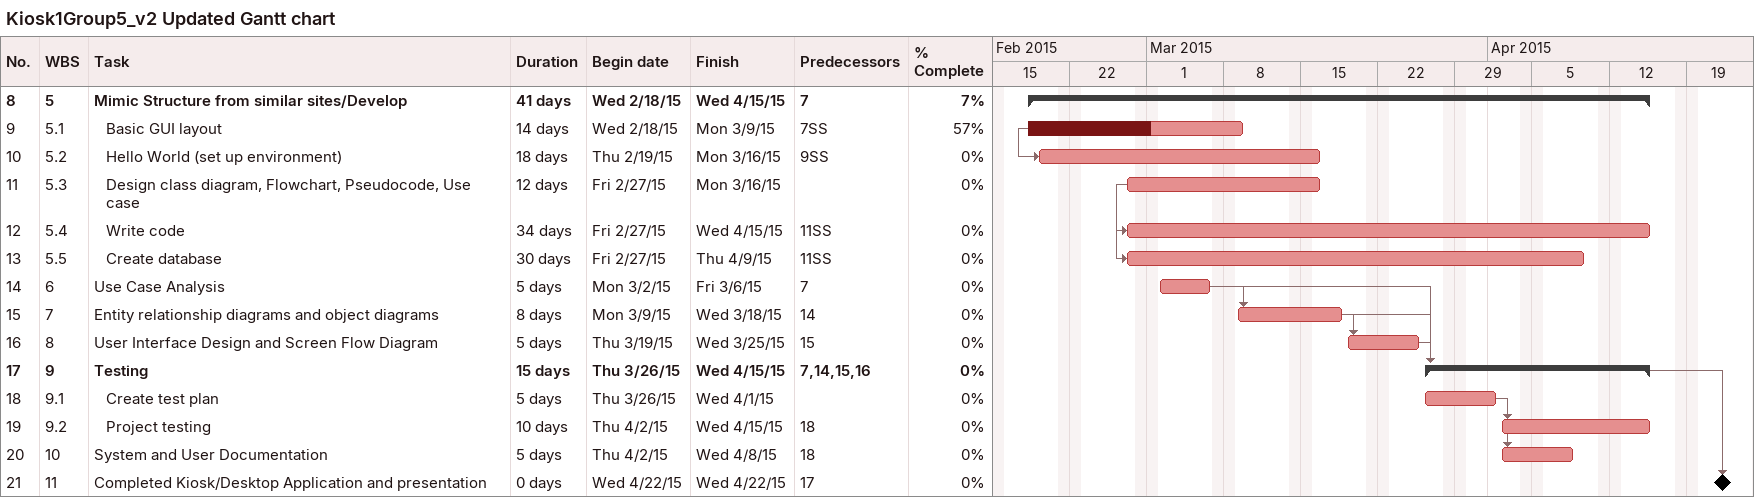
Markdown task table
Kiosk1Group5_v2 Updated Gantt chart

| ID | WBS | Task | Duration | Start | Finish | Predecessors | % complete |
|---|---|---|---|---|---|---|---|
| 8 | 5 | **Mimic Structure from similar sites/Develop** | 41d | 2015-02-18 | 2015-04-15 | 7 | 7 |
| 9 | 5.1 | Basic GUI layout | 14d | 2015-02-18 | 2015-03-09 | 7SS | 57 |
| 10 | 5.2 | Hello World (set up environment) | 18d | 2015-02-19 | 2015-03-16 | 9SS | 0 |
| 11 | 5.3 | Design class diagram, Flowchart, Pseudocode, Use case | 12d | 2015-02-27 | 2015-03-16 |  | 0 |
| 12 | 5.4 | Write code | 34d | 2015-02-27 | 2015-04-15 | 11SS | 0 |
| 13 | 5.5 | Create database | 30d | 2015-02-27 | 2015-04-09 | 11SS | 0 |
| 14 | 6 | Use Case Analysis | 5d | 2015-03-02 | 2015-03-06 | 7 | 0 |
| 15 | 7 | Entity relationship diagrams and object diagrams | 8d | 2015-03-09 | 2015-03-18 | 14 | 0 |
| 16 | 8 | User Interface Design and Screen Flow Diagram | 5d | 2015-03-19 | 2015-03-25 | 15 | 0 |
| 17 | 9 | **Testing** | 15d | 2015-03-26 | 2015-04-15 | 7, 14, 15, 16 | 0 |
| 18 | 9.1 | Create test plan | 5d | 2015-03-26 | 2015-04-01 |  | 0 |
| 19 | 9.2 | Project testing | 10d | 2015-04-02 | 2015-04-15 | 18 | 0 |
| 20 | 10 | System and User Documentation | 5d | 2015-04-02 | 2015-04-08 | 18 | 0 |
| 21 | 11 | Completed Kiosk/Desktop Application and presentation | 0d | 2015-04-22 | 2015-04-22 | 17 | 0 |
